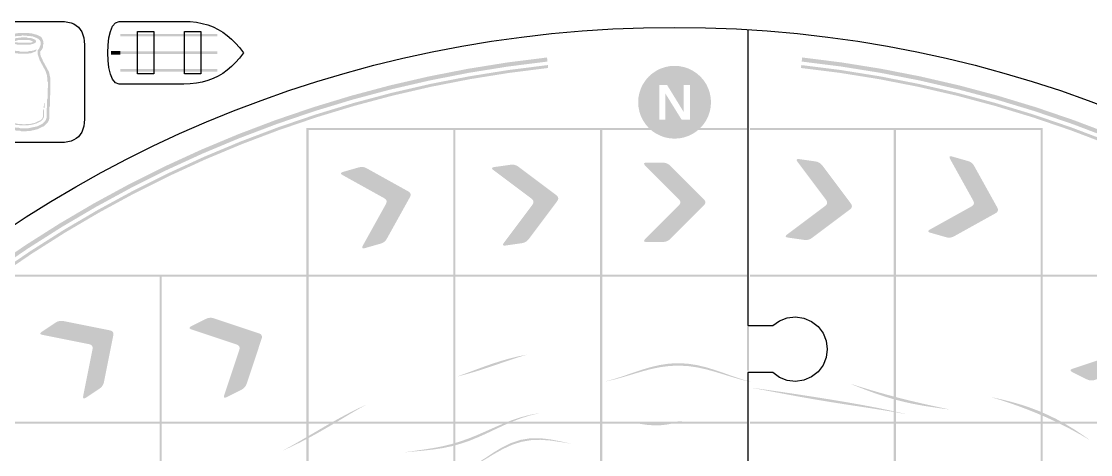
# Model space of a CAD drawing. Header units: millimetres. Extents: x 5 to 414, y 6 to 775.
# Drawn here: x 106.1 to 276.2, y 706.2 to 775.1 of the extents above; entities that cross this region are included whole.
import ezdxf

# ---------------------------------------------------------------- set-up
doc = ezdxf.new("R2010")
doc.units = ezdxf.units.MM
doc.layers.add('CUT', color=1, linetype='Continuous')
doc.layers.add('RASTER', color=7, linetype='Continuous')

msp = doc.modelspace()

# ---------------------------------------------------------------- hatches: boundary and pattern name
at = {"layer": 'RASTER'}
h = msp.add_hatch(color=7, dxfattribs=at)
h.paths.add_polyline_path([(105.659, 773.281), (107.287, 773.305), (107.444, 773.226), (107.759, 773.226), (108.624, 772.99), (109.198, 772.699), (109.356, 772.542), (109.568, 772.125), (109.647, 771.574), (109.568, 771.417), (109.568, 771.023), (109.356, 770.607), (109.096, 770.316), (109.175, 769.686), (109.623, 768.719), (110.512, 767.09), (110.748, 765.989), (110.748, 763.472), (110.669, 763.315), (110.669, 761.663), (110.59, 761.506), (110.59, 759.854), (110.512, 759.461), (110.299, 759.044), (109.749, 758.493), (108.624, 757.966), (107.601, 757.73), (107.051, 757.73), (106.893, 757.651), (106.107, 757.651), (105.95, 757.73), (104.927, 757.809), (104.14, 758.045), (103.252, 758.493), (102.78, 758.965), (102.567, 759.382), (102.41, 760.011), (102.331, 762.371), (102.253, 762.528), (102.253, 766.225), (102.567, 767.326), (103.747, 769.529), (103.904, 770.08), (103.881, 770.371), (103.645, 770.607), (103.432, 771.023), (103.354, 771.889), (103.645, 772.542), (103.959, 772.778), (104.848, 773.147)])
h.paths.add_polyline_path([(106.264, 772.911), (106.107, 772.833), (105.478, 772.833), (104.612, 772.597), (104.038, 772.306), (103.826, 771.889), (103.826, 771.338), (103.904, 771.102), (104.298, 770.552), (104.298, 769.844), (104.14, 769.372), (103.645, 768.373), (102.961, 767.169), (102.725, 766.383), (102.725, 766.068), (102.646, 765.911), (102.725, 761.899), (102.803, 761.742), (102.803, 760.64), (102.882, 760.483), (102.882, 759.854), (102.961, 759.539), (103.094, 759.28), (103.488, 758.886), (103.983, 758.595), (104.927, 758.281), (105.792, 758.202), (105.95, 758.123), (107.129, 758.123), (108.624, 758.438), (109.513, 758.886), (109.906, 759.28), (110.04, 759.539), (110.119, 759.775), (110.119, 761.27), (110.197, 761.427), (110.197, 762.686), (110.276, 762.843), (110.354, 765.439), (110.276, 765.596), (110.197, 766.54), (109.961, 767.248), (109.017, 768.978), (108.703, 769.922), (108.703, 770.552), (108.962, 770.843), (109.175, 771.417), (109.175, 771.889), (109.041, 772.148), (108.805, 772.384), (107.916, 772.754)], flags=0)
h.paths.add_polyline_path([(105.973, 772.573), (106.972, 772.597), (107.129, 772.518), (107.601, 772.518), (108.333, 772.227), (108.467, 771.967), (108.364, 771.755), (108.176, 771.629), (107.444, 771.417), (105.635, 771.417), (105.242, 771.495), (104.746, 771.708), (104.589, 771.865), (104.534, 771.967), (104.589, 772.148), (105.084, 772.439)], flags=0)
h.paths.add_polyline_path([(105.714, 772.203), (104.951, 771.944), (105.163, 771.81), (105.478, 771.81), (105.635, 771.731), (107.444, 771.731), (107.837, 771.81), (107.916, 771.889), (107.861, 771.991), (107.287, 772.203)], flags=0)
h.paths.add_polyline_path([(108.49, 770.685), (108.545, 770.63), (108.412, 770.371), (107.68, 770.08), (107.365, 770.08), (107.208, 770.001), (105.635, 770.001), (105.478, 770.08), (105.163, 770.08), (104.589, 770.292), (104.455, 770.552), (104.612, 770.63), (105.006, 770.473), (105.792, 770.394), (105.95, 770.316), (107.129, 770.316), (107.287, 770.394), (107.995, 770.473)], flags=0)
h.paths.add_polyline_path([(103.377, 767.067), (103.511, 767.012), (103.196, 765.832), (103.196, 764.495), (103.275, 764.337), (103.275, 762.843), (103.354, 762.686), (103.354, 760.955), (103.432, 760.798), (103.432, 759.932), (103.566, 759.673), (103.959, 759.358), (104.376, 759.146), (105.556, 758.831), (106.524, 758.776), (107.523, 758.831), (108.231, 758.989), (109.198, 759.437), (109.434, 759.673), (109.568, 760.011), (109.568, 760.955), (109.702, 761.246), (109.725, 759.932), (109.513, 759.516), (109.277, 759.28), (108.545, 758.91), (107.68, 758.674), (107.365, 758.674), (107.208, 758.595), (105.871, 758.595), (105.714, 758.674), (105.32, 758.674), (104.298, 758.989), (103.724, 759.28), (103.409, 759.594), (103.275, 759.854), (103.275, 760.483), (103.196, 760.64), (103.196, 762.214), (103.118, 762.371), (103.118, 763.865), (103.039, 764.023), (103.039, 765.989)], flags=0)
h.paths.add_polyline_path([(109.749, 762.19), (109.804, 762.135), (109.804, 761.427), (109.725, 761.348), (109.647, 761.427), (109.647, 761.584), (109.725, 761.742)], flags=0)
for points in [[(121.868, 773.151), (137.279, 773.151), (137.279, 772.74), (121.868, 772.74)], [(120.374, 770.423), (121.868, 770.423), (121.868, 769.863), (120.374, 769.863)], [(121.868, 770.349), (137.279, 770.349), (137.279, 769.938), (121.868, 769.938)], [(23.513, 603.197), (24.307, 609.497), (25.313, 615.767), (26.531, 621.999), (27.959, 628.186), (29.596, 634.322), (31.439, 640.398), (33.487, 646.409), (35.737, 652.347), (38.187, 658.205), (40.834, 663.977), (43.675, 669.656), (46.706, 675.236), (49.924, 680.71), (53.326, 686.071), (56.907, 691.315), (60.664, 696.434), (64.592, 701.424), (68.686, 706.277), (72.943, 710.989), (77.356, 715.555), (81.922, 719.968), (86.634, 724.225), (91.487, 728.319), (96.477, 732.247), (101.596, 736.004), (106.84, 739.585), (112.201, 742.987), (117.675, 746.205), (123.255, 749.236), (128.934, 752.077), (134.706, 754.724), (140.564, 757.174), (146.502, 759.424), (152.513, 761.472), (158.589, 763.315), (164.725, 764.952), (170.912, 766.38), (177.144, 767.598), (183.413, 768.604), (189.714, 769.398), (189.784, 768.748), (183.506, 767.957), (177.258, 766.954), (171.048, 765.741), (164.882, 764.317), (158.768, 762.687), (152.713, 760.85), (146.723, 758.809), (140.806, 756.566), (134.969, 754.125), (129.217, 751.487), (123.557, 748.657), (117.997, 745.636), (112.542, 742.429), (107.199, 739.039), (101.974, 735.47), (96.872, 731.726), (91.9, 727.812), (87.064, 723.732), (82.368, 719.491), (77.818, 715.093), (73.42, 710.543), (69.179, 705.847), (65.099, 701.011), (61.185, 696.039), (57.441, 690.937), (53.872, 685.712), (50.482, 680.369), (47.275, 674.914), (44.254, 669.354), (41.424, 663.694), (38.786, 657.942), (36.345, 652.105), (34.102, 646.187), (32.061, 640.198), (30.224, 634.143), (28.593, 628.029), (27.17, 621.863), (25.957, 615.653), (24.954, 609.405), (24.163, 603.127)], [(230.286, 769.398), (236.587, 768.604), (242.856, 767.598), (249.088, 766.38), (255.275, 764.952), (261.411, 763.315), (267.487, 761.472), (273.498, 759.424), (279.436, 757.174), (285.294, 754.724), (291.066, 752.077), (296.745, 749.236), (302.325, 746.205), (307.799, 742.987), (313.16, 739.585), (318.404, 736.004), (323.523, 732.247), (328.513, 728.319), (333.366, 724.225), (338.078, 719.968), (342.644, 715.555), (347.057, 710.989), (351.314, 706.277), (355.408, 701.424), (359.336, 696.434), (363.093, 691.315), (366.674, 686.071), (370.076, 680.71), (373.294, 675.236), (376.325, 669.656), (379.166, 663.977), (381.813, 658.205), (384.263, 652.347), (386.513, 646.409), (388.561, 640.398), (390.404, 634.322), (392.041, 628.186), (393.469, 621.999), (394.687, 615.767), (395.693, 609.497), (396.487, 603.197), (395.837, 603.127), (395.046, 609.405), (394.043, 615.653), (392.83, 621.863), (391.407, 628.029), (389.776, 634.143), (387.939, 640.198), (385.898, 646.187), (383.655, 652.105), (381.214, 657.942), (378.576, 663.694), (375.746, 669.354), (372.725, 674.914), (369.518, 680.369), (366.128, 685.712), (362.559, 690.937), (358.815, 696.039), (354.901, 701.011), (350.821, 705.847), (346.58, 710.543), (342.182, 715.093), (337.632, 719.491), (332.936, 723.732), (328.1, 727.812), (323.128, 731.726), (318.026, 735.47), (312.801, 739.039), (307.458, 742.429), (302.003, 745.636), (296.443, 748.657), (290.783, 751.487), (285.031, 754.125), (279.194, 756.566), (273.277, 758.809), (267.287, 760.85), (261.232, 762.687), (255.118, 764.317), (248.952, 765.741), (242.742, 766.954), (236.494, 767.957), (230.216, 768.748)], [(24.72, 603.066), (25.509, 609.325), (26.508, 615.554), (27.718, 621.746), (29.137, 627.893), (30.763, 633.989), (32.595, 640.026), (34.63, 645.998), (36.865, 651.897), (39.299, 657.717), (41.929, 663.452), (44.751, 669.094), (47.763, 674.638), (50.96, 680.076), (54.34, 685.404), (57.898, 690.613), (61.631, 695.7), (65.533, 700.657), (69.601, 705.479), (73.83, 710.16), (78.215, 714.696), (82.751, 719.081), (87.432, 723.31), (92.254, 727.378), (97.211, 731.28), (102.298, 735.013), (107.507, 738.571), (112.834, 741.951), (118.273, 745.148), (123.817, 748.16), (129.459, 750.982), (135.193, 753.612), (141.014, 756.046), (146.913, 758.281), (152.885, 760.316), (158.922, 762.148), (165.018, 763.774), (171.165, 765.192), (177.356, 766.402), (183.586, 767.402), (189.845, 768.19), (189.895, 767.726), (183.652, 766.94), (177.438, 765.943), (171.262, 764.736), (165.13, 763.32), (159.05, 761.698), (153.028, 759.872), (147.071, 757.842), (141.187, 755.612), (135.381, 753.184), (129.661, 750.561), (124.032, 747.746), (118.503, 744.742), (113.078, 741.552), (107.764, 738.181), (102.568, 734.632), (97.494, 730.909), (92.549, 727.016), (87.739, 722.958), (83.069, 718.74), (78.545, 714.366), (74.171, 709.842), (69.953, 705.172), (65.895, 700.362), (62.002, 695.417), (58.279, 690.343), (54.73, 685.147), (51.359, 679.833), (48.169, 674.408), (45.165, 668.878), (42.35, 663.25), (39.727, 657.53), (37.299, 651.724), (35.069, 645.84), (33.039, 639.883), (31.213, 633.861), (29.59, 627.781), (28.175, 621.649), (26.968, 615.473), (25.971, 609.259), (25.185, 603.016)], [(121.868, 767.547), (137.279, 767.547), (137.279, 767.136), (121.868, 767.136)], [(230.155, 768.19), (236.414, 767.402), (242.644, 766.402), (248.835, 765.192), (254.982, 763.774), (261.078, 762.148), (267.115, 760.316), (273.087, 758.281), (278.986, 756.046), (284.807, 753.612), (290.541, 750.982), (296.183, 748.16), (301.727, 745.148), (307.166, 741.951), (312.493, 738.571), (317.702, 735.013), (322.789, 731.28), (327.746, 727.378), (332.568, 723.31), (337.249, 719.081), (341.785, 714.696), (346.17, 710.16), (350.399, 705.479), (354.467, 700.657), (358.369, 695.7), (362.102, 690.613), (365.66, 685.404), (369.04, 680.076), (372.237, 674.638), (375.249, 669.094), (378.071, 663.452), (380.701, 657.717), (383.135, 651.897), (385.37, 645.998), (387.405, 640.026), (389.237, 633.989), (390.863, 627.893), (392.282, 621.746), (393.492, 615.554), (394.491, 609.325), (395.28, 603.066), (394.815, 603.016), (394.029, 609.259), (393.032, 615.473), (391.825, 621.649), (390.41, 627.781), (388.787, 633.861), (386.961, 639.883), (384.931, 645.84), (382.701, 651.724), (380.273, 657.53), (377.65, 663.25), (374.835, 668.878), (371.831, 674.408), (368.641, 679.833), (365.27, 685.147), (361.721, 690.343), (357.998, 695.417), (354.105, 700.362), (350.047, 705.172), (345.829, 709.842), (341.455, 714.366), (336.931, 718.74), (332.261, 722.958), (327.451, 727.016), (322.506, 730.909), (317.432, 734.632), (312.236, 738.181), (306.922, 741.552), (301.497, 744.742), (295.968, 747.746), (290.339, 750.561), (284.619, 753.184), (278.813, 755.612), (272.929, 757.842), (266.972, 759.872), (260.95, 761.698), (254.87, 763.32), (248.738, 764.736), (242.562, 765.943), (236.348, 766.94), (230.105, 767.726)], [(151.462, 758.199), (175.138, 758.199), (175.138, 757.873), (151.462, 757.873)], [(151.462, 757.873), (151.788, 757.873), (151.788, 734.849), (151.462, 734.849)], [(174.812, 758.199), (198.488, 758.199), (198.488, 757.873), (174.812, 757.873)], [(174.812, 757.873), (175.138, 757.873), (175.138, 734.849), (174.812, 734.849)], [(198.162, 758.199), (221.512, 758.199), (221.512, 757.873), (198.162, 757.873)], [(198.162, 757.873), (198.488, 757.873), (198.488, 734.849), (198.162, 734.849)], [(221.979, 758.199), (245.188, 758.199), (245.188, 757.873), (221.979, 757.873)], [(244.862, 758.199), (268.538, 758.199), (268.538, 757.873), (244.862, 757.873)], [(244.862, 757.873), (245.188, 757.873), (245.188, 734.849), (244.862, 734.849)], [(268.212, 757.873), (268.538, 757.873), (268.538, 734.849), (268.212, 734.849)], [(253.833, 753.222), (253.764, 753.362), (253.726, 753.478), (253.72, 753.568), (253.746, 753.633), (253.804, 753.673), (253.893, 753.688), (254.014, 753.677), (254.166, 753.642), (256.636, 752.936), (256.799, 752.881), (256.952, 752.814), (257.094, 752.733), (257.226, 752.639), (257.348, 752.531), (257.459, 752.411), (257.559, 752.278), (257.65, 752.131), (261.299, 745.562), (261.369, 745.413), (261.41, 745.273), (261.42, 745.141), (261.401, 745.018), (261.352, 744.903), (261.274, 744.797), (261.165, 744.699), (261.027, 744.61), (254.458, 740.96), (254.304, 740.883), (254.148, 740.823), (253.99, 740.78), (253.83, 740.753), (253.668, 740.743), (253.505, 740.749), (253.339, 740.772), (253.172, 740.812), (250.702, 741.518), (250.554, 741.568), (250.446, 741.623), (250.378, 741.683), (250.35, 741.747), (250.363, 741.816), (250.415, 741.89), (250.508, 741.968), (250.641, 742.05), (257.21, 745.7), (257.348, 745.789), (257.457, 745.887), (257.536, 745.993), (257.584, 746.108), (257.604, 746.232), (257.593, 746.363), (257.553, 746.504), (257.482, 746.653)], [(157.241, 750.671), (157.108, 750.754), (157.015, 750.832), (156.963, 750.906), (156.95, 750.975), (156.978, 751.039), (157.046, 751.099), (157.154, 751.154), (157.302, 751.204), (159.772, 751.91), (159.939, 751.949), (160.105, 751.973), (160.268, 751.979), (160.43, 751.969), (160.59, 751.942), (160.748, 751.899), (160.904, 751.839), (161.058, 751.762), (167.627, 748.112), (167.765, 748.023), (167.874, 747.925), (167.952, 747.819), (168.001, 747.704), (168.02, 747.581), (168.01, 747.449), (167.969, 747.309), (167.899, 747.16), (164.25, 740.591), (164.159, 740.444), (164.059, 740.311), (163.948, 740.19), (163.826, 740.083), (163.694, 739.989), (163.552, 739.908), (163.399, 739.841), (163.236, 739.786), (160.766, 739.08), (160.614, 739.045), (160.493, 739.034), (160.404, 739.049), (160.346, 739.089), (160.32, 739.154), (160.326, 739.244), (160.364, 739.36), (160.433, 739.5), (164.082, 746.069), (164.153, 746.218), (164.193, 746.359), (164.204, 746.49), (164.184, 746.614), (164.136, 746.728), (164.057, 746.835), (163.948, 746.933), (163.81, 747.022)], [(181.233, 751.455), (181.113, 751.555), (181.032, 751.645), (180.989, 751.725), (180.987, 751.795), (181.023, 751.855), (181.098, 751.905), (181.213, 751.945), (181.366, 751.975), (183.909, 752.338), (184.08, 752.355), (184.248, 752.355), (184.411, 752.339), (184.569, 752.307), (184.724, 752.259), (184.875, 752.194), (185.021, 752.114), (185.163, 752.017), (191.175, 747.508), (191.3, 747.4), (191.394, 747.289), (191.457, 747.173), (191.49, 747.052), (191.492, 746.928), (191.464, 746.798), (191.405, 746.665), (191.315, 746.527), (186.806, 740.515), (186.697, 740.382), (186.579, 740.264), (186.452, 740.16), (186.318, 740.07), (186.174, 739.995), (186.022, 739.934), (185.861, 739.888), (185.692, 739.856), (183.15, 739.492), (182.994, 739.478), (182.873, 739.484), (182.786, 739.511), (182.735, 739.558), (182.718, 739.626), (182.736, 739.715), (182.789, 739.824), (182.877, 739.954), (187.385, 745.966), (187.475, 746.104), (187.534, 746.237), (187.563, 746.366), (187.561, 746.491), (187.528, 746.611), (187.464, 746.727), (187.37, 746.839), (187.245, 746.946)], [(205.358, 752.17), (205.253, 752.286), (205.185, 752.387), (205.155, 752.472), (205.162, 752.542), (205.206, 752.596), (205.288, 752.635), (205.407, 752.658), (205.564, 752.665), (208.132, 752.665), (208.304, 752.658), (208.469, 752.635), (208.629, 752.596), (208.781, 752.542), (208.927, 752.472), (209.067, 752.387), (209.201, 752.286), (209.328, 752.17), (214.642, 746.856), (214.75, 746.732), (214.827, 746.609), (214.874, 746.485), (214.889, 746.361), (214.874, 746.237), (214.827, 746.113), (214.75, 745.989), (214.642, 745.866), (209.328, 740.552), (209.201, 740.436), (209.067, 740.335), (208.927, 740.25), (208.781, 740.18), (208.629, 740.126), (208.469, 740.087), (208.304, 740.064), (208.132, 740.056), (205.564, 740.056), (205.407, 740.064), (205.288, 740.087), (205.206, 740.126), (205.162, 740.18), (205.155, 740.25), (205.185, 740.335), (205.253, 740.436), (205.358, 740.552), (210.672, 745.866), (210.781, 745.989), (210.858, 746.113), (210.904, 746.237), (210.92, 746.361), (210.904, 746.485), (210.858, 746.609), (210.781, 746.732), (210.672, 746.856)], [(229.577, 752.768), (229.489, 752.898), (229.436, 753.007), (229.418, 753.096), (229.435, 753.164), (229.486, 753.211), (229.573, 753.238), (229.694, 753.244), (229.85, 753.23), (232.392, 752.866), (232.561, 752.834), (232.722, 752.788), (232.874, 752.727), (233.018, 752.652), (233.152, 752.562), (233.279, 752.458), (233.397, 752.34), (233.506, 752.207), (238.015, 746.195), (238.105, 746.057), (238.164, 745.923), (238.192, 745.794), (238.19, 745.67), (238.157, 745.549), (238.094, 745.433), (238, 745.321), (237.875, 745.214), (231.863, 740.705), (231.721, 740.608), (231.575, 740.528), (231.424, 740.463), (231.269, 740.415), (231.111, 740.383), (230.948, 740.367), (230.78, 740.367), (230.609, 740.384), (228.066, 740.747), (227.913, 740.777), (227.798, 740.817), (227.723, 740.867), (227.687, 740.927), (227.689, 740.997), (227.732, 741.077), (227.813, 741.167), (227.933, 741.267), (233.945, 745.776), (234.07, 745.883), (234.164, 745.994), (234.228, 746.11), (234.261, 746.231), (234.263, 746.356), (234.234, 746.485), (234.175, 746.618), (234.085, 746.756)], [(104.762, 734.849), (128.438, 734.849), (128.438, 734.523), (104.762, 734.523)], [(128.112, 734.849), (151.788, 734.849), (151.788, 734.523), (128.112, 734.523)], [(151.462, 734.849), (175.138, 734.849), (175.138, 734.523), (151.462, 734.523)], [(174.812, 734.849), (198.488, 734.849), (198.488, 734.523), (174.812, 734.523)], [(198.162, 734.849), (221.512, 734.849), (221.512, 734.523), (198.162, 734.523)], [(221.979, 734.849), (245.188, 734.849), (245.188, 734.523), (221.979, 734.523)], [(244.862, 734.849), (268.538, 734.849), (268.538, 734.523), (244.862, 734.523)], [(268.212, 734.849), (291.888, 734.849), (291.888, 734.523), (268.212, 734.523)], [(128.112, 734.523), (128.438, 734.523), (128.438, 711.499), (128.112, 711.499)], [(151.462, 734.523), (151.788, 734.523), (151.788, 711.499), (151.462, 711.499)], [(174.812, 734.523), (175.138, 734.523), (175.138, 711.499), (174.812, 711.499)], [(198.162, 734.523), (198.488, 734.523), (198.488, 711.499), (198.162, 711.499)], [(244.862, 734.523), (245.188, 734.523), (245.188, 711.499), (244.862, 711.499)], [(268.212, 734.523), (268.538, 734.523), (268.538, 711.499), (268.212, 711.499)], [(278.496, 730.283), (278.454, 730.434), (278.439, 730.554), (278.449, 730.644), (278.487, 730.703), (278.551, 730.731), (278.641, 730.729), (278.758, 730.697), (278.901, 730.634), (281.199, 729.485), (281.349, 729.401), (281.487, 729.307), (281.612, 729.201), (281.724, 729.084), (281.824, 728.956), (281.911, 728.818), (281.985, 728.668), (282.047, 728.507), (284.423, 721.378), (284.465, 721.219), (284.479, 721.074), (284.465, 720.942), (284.423, 720.824), (284.354, 720.721), (284.257, 720.631), (284.132, 720.554), (283.98, 720.492), (276.851, 718.116), (276.685, 718.069), (276.521, 718.038), (276.358, 718.025), (276.196, 718.028), (276.035, 718.048), (275.875, 718.084), (275.717, 718.137), (275.56, 718.207), (273.262, 719.356), (273.126, 719.433), (273.03, 719.507), (272.974, 719.578), (272.959, 719.646), (272.984, 719.712), (273.049, 719.774), (273.154, 719.834), (273.3, 719.891), (280.43, 722.267), (280.582, 722.33), (280.707, 722.406), (280.804, 722.496), (280.873, 722.6), (280.914, 722.717), (280.928, 722.849), (280.914, 722.994), (280.873, 723.153)], [(133.2, 726.131), (133.054, 726.188), (132.949, 726.248), (132.884, 726.31), (132.859, 726.375), (132.874, 726.444), (132.93, 726.515), (133.026, 726.589), (133.162, 726.666), (135.46, 727.814), (135.617, 727.884), (135.775, 727.938), (135.935, 727.974), (136.096, 727.994), (136.258, 727.997), (136.421, 727.984), (136.585, 727.953), (136.751, 727.906), (143.88, 725.53), (144.032, 725.468), (144.157, 725.391), (144.254, 725.301), (144.323, 725.198), (144.365, 725.08), (144.379, 724.948), (144.365, 724.803), (144.323, 724.644), (141.947, 717.514), (141.885, 717.354), (141.811, 717.204), (141.724, 717.065), (141.624, 716.938), (141.512, 716.821), (141.387, 716.715), (141.249, 716.62), (141.099, 716.537), (138.801, 715.388), (138.658, 715.325), (138.541, 715.292), (138.451, 715.291), (138.387, 715.319), (138.349, 715.378), (138.339, 715.468), (138.354, 715.588), (138.396, 715.739), (140.773, 722.869), (140.814, 723.028), (140.828, 723.173), (140.814, 723.305), (140.773, 723.422), (140.704, 723.526), (140.607, 723.616), (140.482, 723.692), (140.33, 723.755)], [(109.516, 725.27), (109.364, 725.308), (109.251, 725.354), (109.179, 725.408), (109.146, 725.47), (109.153, 725.54), (109.199, 725.617), (109.286, 725.702), (109.412, 725.796), (111.549, 727.22), (111.696, 727.309), (111.847, 727.382), (112, 727.438), (112.157, 727.478), (112.318, 727.501), (112.481, 727.507), (112.648, 727.498), (112.818, 727.472), (120.187, 725.998), (120.346, 725.955), (120.479, 725.895), (120.587, 725.818), (120.668, 725.723), (120.724, 725.611), (120.754, 725.483), (120.758, 725.337), (120.737, 725.174), (119.263, 717.805), (119.222, 717.638), (119.167, 717.48), (119.097, 717.331), (119.014, 717.192), (118.917, 717.062), (118.806, 716.942), (118.682, 716.831), (118.543, 716.729), (116.406, 715.304), (116.271, 715.224), (116.159, 715.177), (116.07, 715.164), (116.003, 715.185), (115.958, 715.239), (115.937, 715.326), (115.937, 715.448), (115.96, 715.603), (117.434, 722.972), (117.456, 723.135), (117.451, 723.281), (117.421, 723.41), (117.365, 723.521), (117.284, 723.616), (117.176, 723.693), (117.043, 723.753), (116.885, 723.796)], [(221.512, 726.584), (221.838, 726.584), (221.838, 719.579), (221.512, 719.579)], [(175.444, 718.671), (176.795, 719.155), (178.145, 719.655), (179.499, 720.155), (180.861, 720.635), (182.234, 721.081), (183.619, 721.482), (185.017, 721.828), (186.426, 722.117), (186.43, 722.099), (185.043, 721.681), (183.668, 721.227), (182.3, 720.755), (180.936, 720.284), (179.571, 719.829), (178.204, 719.403), (176.83, 719.01), (175.449, 718.653)], [(199.032, 717.89), (200.456, 718.281), (201.882, 718.742), (203.315, 719.236), (204.757, 719.72), (206.209, 720.151), (207.672, 720.49), (209.142, 720.706), (210.616, 720.777), (212.089, 720.696), (213.557, 720.471), (215.017, 720.122), (216.466, 719.679), (217.903, 719.182), (219.332, 718.675), (220.754, 718.199), (222.174, 717.792), (222.172, 717.774), (220.746, 718.11), (219.321, 718.518), (217.891, 718.962), (216.453, 719.403), (215.005, 719.8), (213.548, 720.116), (212.083, 720.321), (210.614, 720.394), (209.144, 720.33), (207.678, 720.135), (206.218, 719.83), (204.767, 719.444), (203.325, 719.015), (201.891, 718.585), (200.462, 718.192), (199.033, 717.871)], [(222.432, 716.843), (223.956, 716.636), (225.478, 716.421), (226.998, 716.2), (228.517, 715.974), (230.035, 715.744), (231.552, 715.51), (233.069, 715.272), (234.586, 715.028), (236.102, 714.779), (237.617, 714.522), (239.133, 714.256), (240.647, 713.979), (242.159, 713.688), (243.669, 713.381), (245.177, 713.057), (246.68, 712.712), (246.675, 712.694), (245.153, 712.969), (243.629, 713.226), (242.105, 713.469), (240.583, 713.705), (239.062, 713.936), (237.543, 714.168), (236.027, 714.403), (234.514, 714.645), (233.003, 714.894), (231.494, 715.153), (229.986, 715.42), (228.478, 715.696), (226.97, 715.977), (225.46, 716.261), (223.947, 716.545), (222.431, 716.824)], [(238.092, 717.464), (239.489, 717.023), (240.886, 716.595), (242.284, 716.183), (243.686, 715.787), (245.091, 715.409), (246.5, 715.048), (247.915, 714.703), (249.335, 714.372), (250.762, 714.053), (252.193, 713.743), (253.63, 713.439), (253.624, 713.421), (252.153, 713.618), (250.692, 713.828), (249.243, 714.064), (247.809, 714.334), (246.39, 714.648), (244.984, 715.008), (243.592, 715.416), (242.209, 715.87), (240.833, 716.366), (239.46, 716.894), (238.088, 717.446)], [(260.482, 715.353), (262, 715.015), (263.508, 714.636), (265, 714.208), (266.471, 713.723), (267.918, 713.175), (269.338, 712.561), (270.726, 711.882), (272.084, 711.139), (273.411, 710.339), (274.71, 709.488), (275.982, 708.595), (275.973, 708.579), (274.644, 709.36), (273.296, 710.107), (271.93, 710.82), (270.547, 711.499), (269.147, 712.145), (267.732, 712.756), (266.304, 713.335), (264.863, 713.882), (263.41, 714.397), (261.947, 714.881), (260.475, 715.336)], [(147.845, 706.954), (149.139, 707.669), (150.425, 708.404), (151.708, 709.151), (152.992, 709.905), (154.279, 710.657), (155.575, 711.401), (156.882, 712.127), (158.201, 712.832), (159.536, 713.507), (160.886, 714.15), (160.892, 714.133), (159.579, 713.396), (158.279, 712.637), (156.989, 711.867), (155.703, 711.099), (154.417, 710.343), (153.126, 709.607), (151.826, 708.896), (150.515, 708.214), (149.191, 707.562), (147.853, 706.937)], [(167.246, 706.629), (168.722, 706.842), (170.194, 707.05), (171.652, 707.281), (173.092, 707.56), (174.509, 707.904), (175.905, 708.323), (177.284, 708.814), (178.649, 709.366), (180.01, 709.96), (181.374, 710.569), (182.747, 711.163), (184.137, 711.709), (185.547, 712.18), (186.979, 712.554), (188.433, 712.815), (188.436, 712.797), (186.996, 712.46), (185.579, 712.015), (184.183, 711.479), (182.808, 710.878), (181.447, 710.241), (180.095, 709.602), (178.742, 708.994), (177.38, 708.442), (176.002, 707.968), (174.601, 707.581), (173.174, 707.28), (171.721, 707.057), (170.245, 706.89), (168.752, 706.752), (167.252, 706.611)], [(104.762, 711.499), (128.438, 711.499), (128.438, 711.173), (104.762, 711.173)], [(128.112, 711.499), (151.788, 711.499), (151.788, 711.173), (128.112, 711.173)], [(128.112, 711.173), (128.438, 711.173), (128.438, 688.149), (128.112, 688.149)], [(151.462, 711.499), (175.138, 711.499), (175.138, 711.173), (151.462, 711.173)], [(151.462, 711.173), (151.788, 711.173), (151.788, 688.149), (151.462, 688.149)], [(174.812, 711.499), (198.488, 711.499), (198.488, 711.173), (174.812, 711.173)], [(174.812, 711.173), (175.138, 711.173), (175.138, 688.149), (174.812, 688.149)], [(198.162, 711.499), (221.512, 711.499), (221.512, 711.173), (198.162, 711.173)], [(198.162, 711.173), (198.488, 711.173), (198.488, 688.149), (198.162, 688.149)], [(204.494, 711.153), (205.607, 711.158), (206.717, 711.201), (207.828, 711.269), (208.939, 711.354), (210.052, 711.455), (211.167, 711.575), (211.166, 711.556), (210.052, 711.265), (208.942, 711.04), (207.834, 710.909), (206.725, 710.887), (205.613, 710.969), (204.495, 711.134)], [(221.979, 711.499), (245.188, 711.499), (245.188, 711.173), (221.979, 711.173)], [(244.862, 711.499), (268.538, 711.499), (268.538, 711.173), (244.862, 711.173)], [(244.862, 711.173), (245.188, 711.173), (245.188, 688.149), (244.862, 688.149)], [(268.212, 711.499), (291.888, 711.499), (291.888, 711.173), (268.212, 711.173)], [(268.212, 711.173), (268.538, 711.173), (268.538, 688.149), (268.212, 688.149)], [(177.135, 704.026), (178.504, 704.798), (179.858, 705.672), (181.219, 706.571), (182.608, 707.406), (184.04, 708.097), (185.521, 708.581), (187.051, 708.828), (188.619, 708.841), (190.212, 708.661), (191.813, 708.353), (193.406, 708.005), (193.409, 707.987), (191.828, 708.248), (190.242, 708.475), (188.662, 708.589), (187.106, 708.529), (185.584, 708.258), (184.107, 707.774), (182.673, 707.109), (181.277, 706.322), (179.903, 705.49), (178.531, 704.694), (177.14, 704.008)]]:
    msp.add_hatch(color=7, dxfattribs=at).paths.add_polyline_path(points)
h = msp.add_hatch(color=7, dxfattribs=at)
h.paths.add_polyline_path([(215.791, 762.279), (215.741, 761.523), (215.593, 760.78), (215.35, 760.062), (215.015, 759.383), (214.594, 758.753), (214.095, 758.184), (213.525, 757.684), (212.895, 757.264), (212.216, 756.929), (211.499, 756.685), (210.756, 756.537), (210, 756.488), (209.244, 756.537), (208.501, 756.685), (207.784, 756.929), (207.105, 757.264), (206.475, 757.684), (205.905, 758.184), (205.406, 758.753), (204.985, 759.383), (204.65, 760.062), (204.407, 760.78), (204.259, 761.523), (204.209, 762.279), (204.259, 763.034), (204.407, 763.777), (204.65, 764.495), (204.985, 765.174), (205.406, 765.804), (205.905, 766.373), (206.475, 766.873), (207.105, 767.293), (207.784, 767.629), (208.501, 767.872), (209.244, 768.02), (210, 768.069), (210.756, 768.02), (211.499, 767.872), (212.216, 767.629), (212.895, 767.293), (213.525, 766.873), (214.095, 766.373), (214.594, 765.804), (215.015, 765.174), (215.35, 764.495), (215.593, 763.777), (215.741, 763.034)])
h.paths.add_polyline_path([(212.439, 759.48), (212.439, 765.015), (211.454, 765.015), (211.454, 760.738), (211.438, 760.738), (208.812, 765.015), (207.561, 765.015), (207.561, 759.48), (208.546, 759.48), (208.546, 763.623), (208.562, 763.623), (211.134, 759.48), (212.439, 759.48)], flags=0)

# ---------------------------------------------------------------- linework, layer by layer
at = {"layer": 'CUT'}
for points in [[(100.597, 775.138), (112.404, 775.138), (112.988, 775.112), (113.528, 775.035), (114.019, 774.906), (114.462, 774.723), (114.856, 774.487), (115.198, 774.198), (115.488, 773.855), (115.724, 773.462), (115.906, 773.019), (116.035, 772.528), (116.112, 771.988), (116.138, 771.403), (116.138, 759.596), (116.112, 759.012), (116.035, 758.472), (115.906, 757.981), (115.724, 757.538), (115.488, 757.144), (115.198, 756.802), (114.856, 756.512), (114.462, 756.276), (114.019, 756.094), (113.528, 755.965), (112.988, 755.888), (112.404, 755.862), (100.597, 755.862)], [(221.675, 773.69), (221.675, 726.747), (225.621, 726.747), (226.694, 727.524), (227.929, 728.002), (229.246, 728.147), (230.556, 727.951), (231.773, 727.426), (232.814, 726.608), (233.612, 725.551), (234.113, 724.325), (234.284, 723.011), (234.113, 721.697), (233.612, 720.471), (232.814, 719.414), (231.773, 718.596), (230.556, 718.071), (229.246, 717.875), (227.929, 718.02), (226.694, 718.498), (225.621, 719.275), (221.675, 719.275), (221.675, 680.047)]]:
    msp.add_lwpolyline(points, dxfattribs=at)
for points in [[(121.656, 775.138), (131.958, 775.138), (132.987, 775.102), (133.965, 774.994), (134.891, 774.816), (135.769, 774.569), (136.601, 774.253), (137.391, 773.869), (138.141, 773.42), (138.855, 772.905), (139.535, 772.328), (140.184, 771.687), (140.807, 770.986), (141.47, 770.143), (140.807, 769.3), (140.184, 768.599), (139.535, 767.959), (138.855, 767.381), (138.141, 766.866), (137.391, 766.417), (136.601, 766.033), (135.769, 765.717), (134.891, 765.47), (133.965, 765.292), (132.987, 765.185), (131.958, 765.149), (121.656, 765.149), (121.084, 765.362), (120.627, 765.936), (120.289, 766.762), (120.051, 767.781), (119.91, 768.929), (119.862, 770.143), (119.91, 771.357), (120.051, 772.506), (120.289, 773.524), (120.627, 774.351), (121.084, 774.924)], [(124.597, 773.506), (127.172, 773.506), (127.172, 766.781), (124.597, 766.781)], [(132.069, 773.506), (134.644, 773.506), (134.644, 766.781), (132.069, 766.781)]]:
    msp.add_lwpolyline(points, close=True, dxfattribs=at)
msp.add_circle((210, 582.911), 191.273, dxfattribs=at)

doc.saveas('drawing.dxf')
